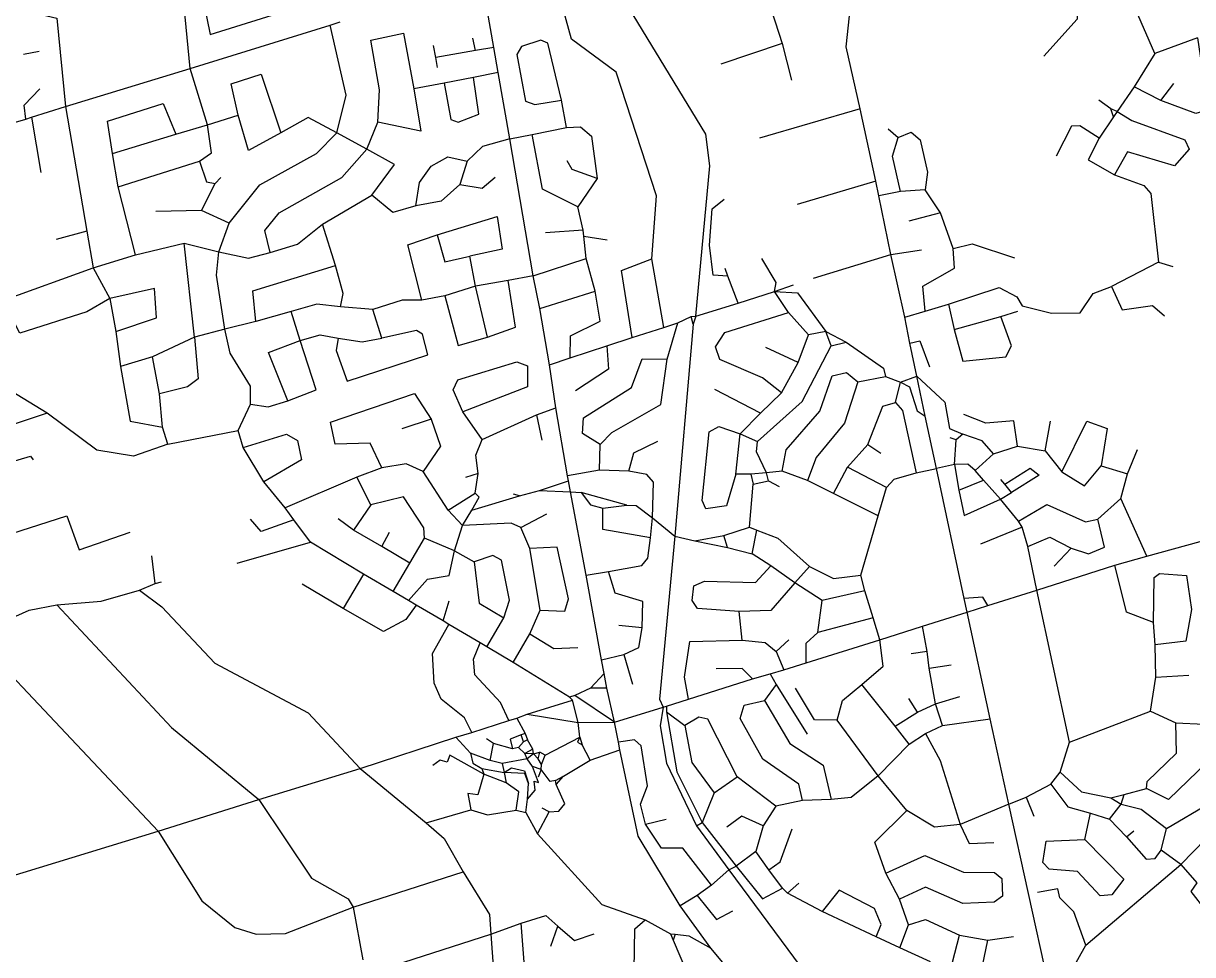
# Model space of a CAD drawing. Header units: metres. Extents: x 609554 to 651406, y 4826501 to 4857446.
# Drawn here: x 630719 to 634038, y 4843043 to 4845687 of the extents above; entities that cross this region are included whole.
import ezdxf

# ---------------------------------------------------------------- set-up
doc = ezdxf.new("R2010")
doc.units = ezdxf.units.M

msp = doc.modelspace()

# ---------------------------------------------------------------- linework, layer by layer
at = {"layer": 'ROADS'}
for points in [[(633093.9, 4845444), (633055, 4845619.6), (633076.1, 4845823.4), (633067.3, 4846079.6)], [(632760.2, 4845978.9), (632873.2, 4845629.7)], [(632627.4, 4844855.1), (632667.7, 4845282.2), (632656.1, 4845372.1), (632372.9, 4845837.6), (632236.9, 4845780)], [(632503, 4845018.1), (632515.8, 4845197.2), (632401.9, 4845547.7), (632274.5, 4845642), (632236.9, 4845780)], [(633713.7, 4845797.3), (633710.4, 4845698.3), (633615.5, 4845593.6)], [(631230.5, 4845747.4), (631249.6, 4845654.9), (631571.1, 4845755.8)], [(632054, 4845618.5), (632033.1, 4845741.6)], [(630712.4, 4845725.5), (630814, 4845701.2), (630838.4, 4845450.9)], [(631192.3, 4845558.6), (631175, 4845734.4)], [(633930.8, 4845601.4), (633875.5, 4845726.7)], [(631192.3, 4845558.6), (631589.4, 4845681.9)], [(631589.4, 4845681.9), (631618.4, 4845691.3)], [(631608.5, 4845375.6), (631635.6, 4845483.1), (631589.4, 4845681.9)], [(631724.9, 4845406.1), (631730.2, 4845497.8), (631705.2, 4845639), (631797.6, 4845658.5), (631827.6, 4845500.6)], [(632002.2, 4845609.6), (631995.3, 4845644.5)], [(634051.6, 4845645.5), (633930.8, 4845601.4)], [(634051.6, 4845645.5), (634081.9, 4845440.7), (634047.2, 4845430.4), (633948.2, 4845467.6)], [(630719, 4845598.7), (630763.9, 4845607.5)], [(631889.5, 4845589.5), (631883.5, 4845623.8)], [(632002.2, 4845609.6), (631889.5, 4845589.5)], [(632054, 4845618.5), (632002.2, 4845609.6)], [(632066.9, 4845547.2), (632054, 4845618.5)], [(632247, 4845468.9), (632208.1, 4845630.2), (632187.5, 4845639), (632132.6, 4845620.5), (632119.4, 4845597.8), (632144.5, 4845465.7), (632171.1, 4845456.5), (632247, 4845468.9)], [(632873.2, 4845629.7), (632698.8, 4845571.1)], [(632873.2, 4845629.7), (632899.2, 4845524.9)], [(631894.4, 4845561.3), (631889.5, 4845589.5)], [(633930.8, 4845601.4), (633872.5, 4845506.6)], [(630838.4, 4845450.9), (631192.3, 4845558.6)], [(631241.2, 4845398.6), (631192.3, 4845558.6)], [(631328.8, 4845425.6), (631308.6, 4845514.8), (631394.3, 4845542.1), (631450.1, 4845375.5)], [(632066.9, 4845547.2), (631996.6, 4845532.7)], [(632100, 4845359.1), (632066.9, 4845547.2)], [(631913.9, 4845517.1), (631827.6, 4845500.6)], [(631996.6, 4845532.7), (631913.9, 4845517.1)], [(631913.9, 4845517.1), (631932.6, 4845413.5), (631952.9, 4845405.8), (632012.2, 4845428.4), (631996.6, 4845532.7)], [(633948.2, 4845467.6), (633984.7, 4845515.9)], [(630726.3, 4845414.9), (630721, 4845454.6), (630766, 4845500.9)], [(631827.6, 4845500.6), (631847.5, 4845380.8), (631724.9, 4845406.1)], [(633872.5, 4845506.6), (633824.1, 4845436.6)], [(633948.2, 4845467.6), (633872.5, 4845506.6)], [(630742, 4845420.1), (630838.4, 4845450.9)], [(630838.4, 4845450.9), (630898.8, 4845096.7)], [(630972.3, 4845316.7), (630957.7, 4845409), (631116.1, 4845459.1), (631152.1, 4845371.9)], [(632260.6, 4845390.5), (632247, 4845468.9)], [(633093.9, 4845444), (632808.2, 4845360.5)], [(633138.5, 4845238.9), (633093.9, 4845444)], [(633805.8, 4845444.4), (633771.9, 4845468.3)], [(633813.6, 4845421.1), (633805.8, 4845444.4)], [(633824.1, 4845436.6), (633805.8, 4845444.4)], [(630639.5, 4845389.7), (630726.3, 4845414.9)], [(630726.3, 4845414.9), (630742, 4845420.1)], [(630742, 4845420.1), (630768.7, 4845263.5)], [(631241.2, 4845398.6), (631328.8, 4845425.6)], [(631450.1, 4845375.5), (631357.7, 4845325.7), (631328.8, 4845425.6)], [(631608.5, 4845375.6), (631527.5, 4845419.7), (631450.1, 4845375.5)], [(633813.6, 4845421.1), (633772.5, 4845360.6)], [(633824.1, 4845436.6), (633813.6, 4845421.1)], [(633824.1, 4845436.6), (633865.3, 4845411.1), (634016.1, 4845356.3), (634028.5, 4845329.9), (633986.7, 4845282.2), (633853.5, 4845321.4), (633816.5, 4845257)], [(631152.1, 4845371.9), (631241.2, 4845398.6)], [(631219.3, 4845295.4), (631252.6, 4845319.3), (631241.2, 4845398.6)], [(631302.9, 4845119.6), (631389.9, 4845228), (631551, 4845317.3), (631608.5, 4845375.6)], [(631694.4, 4845329.9), (631608.5, 4845375.6)], [(631694.4, 4845329.9), (631724.9, 4845406.1)], [(632163.2, 4845371), (632260.6, 4845390.5)], [(632260.6, 4845390.5), (632300, 4845392.5), (632331.5, 4845366.3), (632347.9, 4845246.2)], [(633173.8, 4845386.9), (633202, 4845362.3)], [(633202, 4845362.3), (633239, 4845377.7), (633264.4, 4845356.4), (633285.1, 4845264.5), (633278.7, 4845214.2)], [(633772.5, 4845360.6), (633718.2, 4845396), (633694.3, 4845394.7), (633650.4, 4845309.5)], [(630972.3, 4845316.7), (631152.1, 4845371.9)], [(632100, 4845359.1), (632022.5, 4845336.7), (631978.4, 4845295.4)], [(632100, 4845359.1), (632163.2, 4845371)], [(632166.5, 4844969.9), (632100, 4845359.1)], [(632292.5, 4845165.9), (632192.6, 4845215.6), (632163.2, 4845371)], [(633208.7, 4845209.5), (633186.2, 4845309.1), (633202, 4845362.3)], [(633772.5, 4845360.6), (633741.1, 4845298.7), (633816.5, 4845257)], [(630988.5, 4845222.7), (630972.3, 4845316.7)], [(631420, 4845036.4), (631404.2, 4845098.7), (631445.1, 4845149), (631622.6, 4845249.1), (631694.4, 4845329.9)], [(631708.6, 4845198.9), (631772.4, 4845285.8), (631694.4, 4845329.9)], [(630988.5, 4845222.7), (631219.3, 4845295.4)], [(631219.3, 4845295.4), (631239, 4845237), (631263.8, 4845232.2)], [(631833.2, 4845168.6), (631843.9, 4845234.8), (631876.8, 4845281.5), (631924.1, 4845307.5), (631978.4, 4845295.4)], [(631978.4, 4845295.4), (631957.7, 4845229)], [(632347.9, 4845246.2), (632276.4, 4845272.1), (632262.2, 4845296.6)], [(631263.8, 4845232.2), (631279.5, 4845249.1)], [(631957.7, 4845229), (632021, 4845218.6), (632058.1, 4845249.5)], [(632347.9, 4845246.2), (632292.5, 4845165.9)], [(633816.5, 4845257), (633899.3, 4845225.9), (633919.7, 4845203.4), (633940.8, 4845008.5)], [(631037.3, 4845029.8), (630988.5, 4845222.7)], [(631224.9, 4845155.5), (631263.8, 4845232.2)], [(631957.7, 4845229), (631904.6, 4845181.9), (631833.2, 4845168.6)], [(633138.5, 4845238.9), (632915.4, 4845171.9)], [(633147.2, 4845197.2), (633138.5, 4845238.9)], [(633208.7, 4845209.5), (633147.2, 4845197.2)], [(633278.7, 4845214.2), (633208.7, 4845209.5)], [(633322, 4845149.1), (633278.7, 4845214.2)], [(631568.1, 4845116.2), (631708.6, 4845198.9)], [(631833.2, 4845168.6), (631767.3, 4845149.5), (631708.6, 4845198.9)], [(632718.9, 4844969), (632676.6, 4844972.1), (632666.6, 4845056.4), (632674.1, 4845159.8), (632708.5, 4845187.2)], [(633181.4, 4845030.5), (633147.2, 4845197.2)], [(631224.9, 4845155.5), (631095.1, 4845152.4)], [(631302.9, 4845119.6), (631224.9, 4845155.5)], [(632308.3, 4845099), (632292.5, 4845165.9)], [(633322, 4845149.1), (633232.3, 4845124.6)], [(633358.2, 4845047), (633322, 4845149.1)], [(631273.9, 4845037.7), (631302.9, 4845119.6)], [(631420, 4845036.4), (631497, 4845059.8), (631568.1, 4845116.2)], [(631604.8, 4844998.8), (631568.1, 4845116.2)], [(631893.9, 4845086.5), (632064.1, 4845138.3), (632078.3, 4845045.7), (631986.7, 4845025.8)], [(630898.8, 4845096.7), (630811.7, 4845072.5)], [(630898.8, 4845096.7), (630917.4, 4844992.6)], [(631850.4, 4844900.8), (631810.5, 4845057.8), (631893.9, 4845086.5)], [(631893.9, 4845086.5), (631915.2, 4845009.8), (631986.7, 4845025.8)], [(632308.3, 4845099), (632200.7, 4845092)], [(632309.6, 4845082.5), (632308.3, 4845099)], [(632316.7, 4845018.9), (632309.6, 4845082.5)], [(632309.6, 4845082.5), (632376.6, 4845072.2)], [(631037.3, 4845029.8), (631175.4, 4845063)], [(631175.4, 4845063), (631273.9, 4845037.7)], [(631204.3, 4844795.2), (631175.4, 4845063)], [(633181.4, 4845030.5), (633268.4, 4845043.2)], [(633279.2, 4844869.5), (633272.5, 4844940), (633362, 4844991.3), (633358.2, 4845047)], [(633358.2, 4845047), (633412.7, 4845060.8), (633532.4, 4845021.3)], [(630917.4, 4844992.6), (631037.3, 4845029.8)], [(631291.2, 4844818.2), (631267, 4844971.6), (631273.9, 4845037.7)], [(631273.9, 4845037.7), (631358.1, 4845020.3), (631420, 4845036.4)], [(632002, 4844940), (631986.7, 4845025.8)], [(632166.5, 4844969.9), (632316.7, 4845018.9)], [(632341.9, 4844926.5), (632316.7, 4845018.9)], [(632446.9, 4844794.3), (632416.4, 4844985.1), (632503, 4845018.1)], [(632537.3, 4844823.4), (632503, 4845018.1)], [(632851.3, 4844925.5), (632855.9, 4844950.8), (632815.2, 4845019.1)], [(632961.7, 4844962.7), (633181.4, 4845030.5)], [(633220.7, 4844852), (633181.4, 4845030.5)], [(630660.7, 4844899.5), (630917.4, 4844992.6)], [(630917.4, 4844992.6), (630964.3, 4844905.1)], [(631378.5, 4844840.6), (631370.7, 4844927.6), (631604.8, 4844998.8)], [(631619.5, 4844882), (631626.5, 4844919.2), (631604.8, 4844998.8)], [(632718.9, 4844969), (632710.7, 4844990.2)], [(633940.8, 4845008.5), (633807.7, 4844939.5)], [(633940.8, 4845008.5), (633981.6, 4844996.4)], [(632095.2, 4844956.1), (632002, 4844940)], [(632036.7, 4844796.1), (632116, 4844823.9), (632095.2, 4844956.1)], [(632166.5, 4844969.9), (632095.2, 4844956.1)], [(632184.8, 4844876.8), (632166.5, 4844969.9)], [(632748.4, 4844892.1), (632718.9, 4844969)], [(632851.3, 4844925.5), (632905.5, 4844943.8)], [(630981.6, 4844812.1), (631096.7, 4844850.3), (631090.9, 4844934), (630964.3, 4844905.1)], [(631915.3, 4844912.8), (631850.4, 4844900.8)], [(632002, 4844940), (631915.3, 4844912.8)], [(631915.3, 4844912.8), (631953.1, 4844771.6), (632036.7, 4844796.1)], [(632036.7, 4844796.1), (632002, 4844940)], [(632184.8, 4844876.8), (632341.9, 4844926.5)], [(632271, 4844736.8), (632271.8, 4844799.3), (632356.2, 4844841.4), (632341.9, 4844926.5)], [(632748.4, 4844892.1), (632851.3, 4844925.5)], [(632851.3, 4844925.5), (632916.4, 4844921.6), (632996.6, 4844811.6)], [(632890.8, 4844865.8), (632851.3, 4844925.5)], [(633344.9, 4844889.8), (633489.1, 4844936.4), (633538.9, 4844910.3), (633554.3, 4844884.5), (633637.6, 4844864.1), (633718.4, 4844864.5), (633755.3, 4844919.2), (633807.7, 4844939.5)], [(633807.7, 4844939.5), (633838, 4844873.7), (633923.8, 4844885.6), (633958.1, 4844855.9)], [(630964.3, 4844905.1), (630898.8, 4844867.3), (630708.6, 4844807.2), (630660.7, 4844899.5)], [(630964.3, 4844905.1), (630981.6, 4844812.1)], [(631619.5, 4844882), (631551.6, 4844889), (631479, 4844868.1)], [(631710.6, 4844874.2), (631619.5, 4844882)], [(631850.4, 4844900.8), (631794.6, 4844900.5), (631710.6, 4844874.2)], [(632212.4, 4844717.4), (632184.8, 4844876.8)], [(632627.4, 4844855.1), (632748.4, 4844892.1)], [(633279.2, 4844869.5), (633344.9, 4844889.8)], [(633344.9, 4844889.8), (633361.6, 4844817.1)], [(631479, 4844868.1), (631378.5, 4844840.6)], [(631505.1, 4844786.6), (631479, 4844868.1)], [(631736.7, 4844792.8), (631710.6, 4844874.2)], [(632576.7, 4844836), (632614.7, 4844854.1)], [(632614.7, 4844854.1), (632627.4, 4844855.1)], [(632620.5, 4844832.7), (632614.7, 4844854.1)], [(632627.4, 4844855.1), (632620.5, 4844832.7)], [(632871.4, 4844637.7), (632817.5, 4844679.8), (632695.9, 4844732.4), (632683.9, 4844768.3), (632710.2, 4844808.5), (632890.8, 4844865.8)], [(632947.2, 4844801.9), (632890.8, 4844865.8)], [(633220.7, 4844852), (633279.2, 4844869.5)], [(633235.6, 4844778.7), (633220.7, 4844852)], [(633361.6, 4844817.1), (633385.4, 4844727.2), (633508, 4844739.6), (633523.5, 4844771.1), (633493.6, 4844854.7)], [(633361.6, 4844817.1), (633493.6, 4844854.7)], [(633493.6, 4844854.7), (633542.2, 4844869.6)], [(630786.6, 4844580.2), (630649.3, 4844663.5), (630569.1, 4844840.7)], [(630981.6, 4844812.1), (630994.3, 4844712.5)], [(631291.2, 4844818.2), (631204.3, 4844795.2)], [(631378.5, 4844840.6), (631291.2, 4844818.2)], [(631364.2, 4844605.5), (631363.7, 4844656.3), (631306.4, 4844750), (631291.2, 4844818.2)], [(631613, 4844792.9), (631607.3, 4844758.1), (631637.7, 4844670.9), (631866.7, 4844745.6), (631852, 4844803.7), (631834.9, 4844814.7), (631736.7, 4844792.8)], [(632446.9, 4844794.3), (632537.3, 4844823.4)], [(632537.3, 4844823.4), (632576.7, 4844836)], [(632546.4, 4844732.9), (632576.7, 4844836)], [(632620.5, 4844832.7), (632568.5, 4844230.4)], [(632996.6, 4844811.6), (632947.2, 4844801.9)], [(633011.8, 4844771.5), (632996.6, 4844811.6)], [(632996.6, 4844811.6), (633054.5, 4844781.3)], [(631204.3, 4844795.2), (631085.1, 4844739.8)], [(631204.3, 4844795.2), (631215.5, 4844677.2), (631184.5, 4844654.5), (631105.6, 4844634.9)], [(631469.4, 4844615.3), (631415.1, 4844751.9), (631505.1, 4844786.6)], [(631469.4, 4844615.3), (631549.8, 4844645.7), (631505.1, 4844786.6)], [(631505.1, 4844786.6), (631561.7, 4844802.6), (631613, 4844792.9)], [(631613, 4844792.9), (631680.4, 4844782.3), (631736.7, 4844792.8)], [(632375.1, 4844770.9), (632446.9, 4844794.3)], [(632918.4, 4844723.9), (632947.2, 4844801.9)], [(633011.8, 4844771.5), (633054.5, 4844781.3)], [(633054.5, 4844781.3), (633160.3, 4844707.3), (633166.7, 4844683.5)], [(633235.6, 4844778.7), (633264, 4844784.8), (633290.7, 4844711.7)], [(633254.8, 4844684.8), (633235.6, 4844778.7)], [(632271, 4844736.8), (632375.1, 4844770.9)], [(632375.1, 4844770.9), (632380.2, 4844705.1), (632286.4, 4844643.7)], [(632802.7, 4844499.4), (632929.5, 4844613.3), (633011.8, 4844771.5)], [(632918.4, 4844723.9), (632826.2, 4844766)], [(631085.1, 4844739.8), (630994.3, 4844712.5)], [(630994.3, 4844712.5), (631022.1, 4844557.3), (631114.2, 4844540.3)], [(631105.6, 4844634.9), (631085.1, 4844739.8)], [(631966.3, 4844583.3), (631938.7, 4844646.5), (631952.7, 4844674.4), (632119.8, 4844725.4), (632149.9, 4844713.9), (632150, 4844655), (631966.3, 4844583.3)], [(632212.4, 4844717.4), (632271, 4844736.8)], [(632230.8, 4844595.3), (632212.4, 4844717.4)], [(632356.2, 4844490.6), (632306.5, 4844522), (632308.9, 4844566.6), (632445.6, 4844653), (632475.8, 4844734.5), (632546.4, 4844732.9)], [(632356.2, 4844490.6), (632389.2, 4844525.1), (632528.2, 4844604.4), (632546.4, 4844732.9)], [(632871.4, 4844637.7), (632918.4, 4844723.9)], [(632873.2, 4844414.8), (632884.5, 4844475.8), (632979.4, 4844585.7), (633015.3, 4844685.5), (633055.9, 4844695.1), (633087.6, 4844668.6)], [(633087.6, 4844668.6), (633166.7, 4844683.5)], [(633166.7, 4844683.5), (633208.8, 4844667.9)], [(633208.8, 4844667.9), (633254.8, 4844684.8)], [(633278.5, 4844571.1), (633254.8, 4844684.8)], [(633254.8, 4844684.8), (633334.4, 4844610.7), (633348.2, 4844536.5), (633385.8, 4844520)], [(632811.2, 4844580), (632682.2, 4844646.8)], [(633087.6, 4844668.6), (633049.9, 4844551), (632969.7, 4844453.9), (632944.6, 4844388.7)], [(633194.5, 4844610.3), (633208.8, 4844667.9)], [(633208.8, 4844667.9), (633234.2, 4844654.7), (633256.3, 4844586.6), (633278.5, 4844571.1)], [(631114.2, 4844540.3), (631105.6, 4844634.9)], [(631364.2, 4844605.5), (631413.7, 4844597.9), (631469.4, 4844615.3)], [(631737, 4844424.5), (631703.2, 4844494.8), (631604.2, 4844492.1), (631590.5, 4844554.1), (631829.3, 4844635.9), (631876.7, 4844563.1)], [(632811.2, 4844580), (632871.4, 4844637.7)], [(630786.6, 4844580.2), (630414.9, 4844457), (630399.4, 4844425.2), (630225.3, 4844359.7)], [(631129.1, 4844491.8), (631031.8, 4844457.9), (630927.7, 4844475.2), (630786.6, 4844580.2)], [(631328.6, 4844530.9), (631364.2, 4844605.5)], [(632021, 4844505.2), (631966.3, 4844583.3)], [(632175.7, 4844575.1), (632230.8, 4844595.3)], [(632264, 4844402.4), (632230.8, 4844595.3)], [(632753.7, 4844520.9), (632811.2, 4844580)], [(633116.5, 4844490.9), (633158.8, 4844599.7), (633194.5, 4844610.3)], [(633194.5, 4844610.3), (633214.7, 4844587.7), (633253, 4844410.1)], [(631876.7, 4844563.1), (631792.9, 4844535.7)], [(631876.7, 4844563.1), (631903.2, 4844486.2), (631853.6, 4844414.2)], [(632021, 4844505.2), (632175.7, 4844575.1)], [(632175.7, 4844575.1), (632190.3, 4844503)], [(633311.2, 4844422.5), (633278.5, 4844571.1)], [(633541.1, 4844485.7), (633530.3, 4844558.3), (633450.6, 4844551.9), (633389, 4844576.2)], [(633619.9, 4844472.5), (633634.5, 4844556.9)], [(633667.2, 4844413), (633737.3, 4844556.9), (633795.6, 4844536), (633778.2, 4844430.3)], [(631129.1, 4844491.8), (631114.2, 4844540.3)], [(631129.1, 4844491.8), (631328.6, 4844530.9)], [(631342.6, 4844482.1), (631328.6, 4844530.9)], [(631342.6, 4844482.1), (631465.7, 4844519.8), (631497.1, 4844502), (631508.1, 4844447.7), (631401.2, 4844384.9)], [(632741.5, 4844406.8), (632715.3, 4844317.1), (632656.5, 4844308.5), (632645.9, 4844332.1), (632665.5, 4844527.2), (632693.6, 4844542), (632753.7, 4844520.9)], [(632741.5, 4844406.8), (632753.7, 4844520.9)], [(632753.7, 4844520.9), (632802.7, 4844499.4)], [(633385.8, 4844520), (633366.5, 4844504.4)], [(633472.8, 4844464.4), (633440.5, 4844501.4), (633385.8, 4844520)], [(631401.2, 4844384.9), (631342.6, 4844482.1)], [(632010.4, 4844408.9), (632003.5, 4844460.9), (632021, 4844505.2)], [(632354.5, 4844417.7), (632356.2, 4844490.6)], [(632437.6, 4844414.8), (632452, 4844467.1), (632519.8, 4844499.9)], [(632828.4, 4844410.5), (632799.8, 4844470.4), (632802.7, 4844499.4)], [(633058.8, 4844426.8), (633116.5, 4844490.9)], [(633116.5, 4844490.9), (633153.3, 4844466.6)], [(633366.5, 4844504.4), (633350.1, 4844509.7)], [(633362.3, 4844433.9), (633366.5, 4844504.4)], [(633472.8, 4844464.4), (633541.1, 4844485.7)], [(633541.1, 4844485.7), (633619.9, 4844472.5)], [(630233.4, 4844307.6), (630739.6, 4844457.4), (630747.2, 4844447.2)], [(633420.5, 4844417), (633472.8, 4844464.4)], [(633619.9, 4844472.5), (633667.2, 4844413)], [(633852.9, 4844407.7), (633881.6, 4844476.3)], [(631737, 4844424.5), (631665.5, 4844398.2)], [(631853.6, 4844414.2), (631805.2, 4844435.8), (631737, 4844424.5)], [(631924.5, 4844304.5), (631853.6, 4844414.2)], [(632354.5, 4844417.7), (632264, 4844402.4)], [(632437.6, 4844414.8), (632354.5, 4844417.7)], [(632504.6, 4844282.3), (632507.7, 4844384.3), (632488.3, 4844405.8), (632437.6, 4844414.8)], [(632873.2, 4844414.8), (632828.4, 4844410.5)], [(632944.6, 4844388.7), (632873.2, 4844414.8)], [(633018.6, 4844351.4), (633058.8, 4844426.8)], [(633169.4, 4844368.5), (633058.8, 4844426.8)], [(633253, 4844410.1), (633311.2, 4844422.5)], [(633362.3, 4844433.9), (633311.2, 4844422.5)], [(633389.7, 4844054), (633311.2, 4844422.5)], [(633420.5, 4844417), (633399.6, 4844435), (633362.3, 4844433.9)], [(633362.3, 4844433.9), (633374.6, 4844361.5)], [(633444.1, 4844389.9), (633420.5, 4844417)], [(633504.9, 4844378.1), (633577, 4844424), (633602.8, 4844403.9), (633523.7, 4844354.4)], [(633667.2, 4844413), (633731.1, 4844373.5), (633778.2, 4844430.3)], [(633778.2, 4844430.3), (633852.9, 4844407.7)], [(631462, 4844311), (631401.2, 4844384.9)], [(631665.5, 4844398.2), (631462, 4844311)], [(631705.5, 4844320), (631665.5, 4844398.2)], [(632010.4, 4844408.9), (631973.8, 4844397.3)], [(632001.1, 4844353.1), (632010.4, 4844408.9)], [(632184.3, 4844360.5), (632266.5, 4844387.6)], [(632266.5, 4844387.6), (632264, 4844402.4)], [(632271.7, 4844356.8), (632266.5, 4844387.6)], [(632784, 4844407), (632741.5, 4844406.8)], [(632828.4, 4844410.5), (632784, 4844407)], [(632784, 4844407), (632790.9, 4844378.4)], [(632790.9, 4844378.4), (632833.9, 4844388.2)], [(632833.9, 4844388.2), (632828.4, 4844410.5)], [(632833.9, 4844388.2), (632864.4, 4844371.6)], [(633018.6, 4844351.4), (632944.6, 4844388.7)], [(633169.4, 4844368.5), (633191.3, 4844392.4), (633253, 4844410.1)], [(633374.6, 4844361.5), (633444.1, 4844389.9)], [(633492.4, 4844335.9), (633444.1, 4844389.9)], [(633504.9, 4844378.1), (633493.2, 4844391.7)], [(633833.8, 4844337.3), (633852.9, 4844407.7)], [(631924.5, 4844304.5), (632001.1, 4844353.1)], [(631991.6, 4844304.3), (632013.1, 4844341.8), (632001.1, 4844353.1)], [(631991.6, 4844304.3), (632127.4, 4844345.5)], [(632127.4, 4844345.5), (632109.9, 4844349.6)], [(632127.4, 4844345.5), (632184.3, 4844360.5)], [(632184.3, 4844360.5), (632271.7, 4844356.8)], [(632271.7, 4844356.8), (632302.6, 4844354.4)], [(632316.4, 4844119.6), (632271.7, 4844356.8)], [(632432.4, 4844318.5), (632302.6, 4844354.4)], [(632302.6, 4844354.4), (632328.7, 4844319.8), (632364.1, 4844310.4)], [(632780.2, 4844255.9), (632790.9, 4844378.4)], [(633145, 4844288.1), (633018.6, 4844351.4)], [(633145, 4844288.1), (633169.4, 4844368.5)], [(633374.6, 4844361.5), (633389.7, 4844289.7), (633492.4, 4844335.9)], [(633492.4, 4844335.9), (633523.7, 4844354.4)], [(633523.7, 4844354.4), (633504.9, 4844378.1)], [(631705.5, 4844320), (631655.7, 4844247.5)], [(631857.2, 4844224.7), (631855.4, 4844253.9), (631798.2, 4844342.7), (631705.5, 4844320)], [(632364.1, 4844310.4), (632432.4, 4844318.5)], [(632432.4, 4844318.5), (632458.1, 4844317.9), (632504.6, 4844282.3)], [(633543.5, 4844272.8), (633492.4, 4844335.9)], [(633543.5, 4844272.8), (633624.4, 4844320.3), (633733.8, 4844271.5), (633769.4, 4844278.8)], [(633769.4, 4844278.8), (633833.8, 4844337.3)], [(633907.9, 4844173.9), (633833.8, 4844337.3)], [(630266.9, 4844103.7), (630842, 4844288.4), (630877.1, 4844192.3), (631021.7, 4844242.1)], [(631486.6, 4844277.3), (631393.9, 4844244.3), (631363.7, 4844279)], [(631486.6, 4844277.3), (631462, 4844311)], [(631655.7, 4844247.5), (631612.6, 4844279.5)], [(631965.2, 4844261.2), (631924.5, 4844304.5)], [(631965.2, 4844261.2), (631991.6, 4844304.3)], [(632131.4, 4844254.8), (632204.9, 4844294.4)], [(632498.9, 4844226.1), (632363.4, 4844249.4), (632364.1, 4844310.4)], [(632498.9, 4844226.1), (632504.6, 4844282.3)], [(632504.6, 4844282.3), (632568.5, 4844230.4)], [(633096.6, 4844119.8), (633145, 4844288.1)], [(631533.9, 4844213.3), (631486.6, 4844277.3)], [(631736.6, 4844201.3), (631655.7, 4844247.5)], [(631943.2, 4844189.3), (631965.2, 4844261.2)], [(632131.4, 4844254.8), (632103.5, 4844267.1), (631965.2, 4844261.2)], [(632156.8, 4844195.6), (632131.4, 4844254.8)], [(632707.6, 4844232.1), (632780.2, 4844255.9)], [(632780.2, 4844255.9), (632801, 4844247.3)], [(632787.6, 4844180.3), (632801, 4844247.3)], [(632801, 4844247.3), (632860.3, 4844225.3), (632950.7, 4844144.8)], [(633554.1, 4844255.8), (633435.7, 4844208.3)], [(633554.1, 4844255.8), (633543.5, 4844272.8)], [(633569.8, 4844201.3), (633554.1, 4844255.8)], [(633693.1, 4844196.7), (633742.6, 4844180.8), (633787.7, 4844199.5), (633769.4, 4844278.8)], [(631325.8, 4844154.2), (631533.9, 4844213.3)], [(631684.6, 4844123.1), (631533.9, 4844213.3)], [(631736.6, 4844201.3), (631758.5, 4844241.8)], [(631816.3, 4844154.1), (631857.2, 4844224.7)], [(631943.2, 4844189.3), (631857.2, 4844224.7)], [(632379.8, 4844130), (632474.5, 4844147.7), (632491.8, 4844168), (632498.9, 4844226.1)], [(632568.5, 4844230.4), (632525.1, 4843768.3), (632535, 4843745.2)], [(632568.5, 4844230.4), (632624.9, 4844217.6)], [(632624.9, 4844217.6), (632707.6, 4844232.1)], [(632624.9, 4844217.6), (632717.7, 4844198.3)], [(632717.7, 4844198.3), (632707.6, 4844232.1)], [(633569.8, 4844201.3), (633632.7, 4844227.4), (633693.1, 4844196.7)], [(633907.9, 4844173.9), (634097.4, 4844226)], [(631816.3, 4844154.1), (631736.6, 4844201.3)], [(631812.6, 4844047.8), (631866, 4844108.5), (631928.1, 4844118.5), (631943.2, 4844189.3)], [(631943.2, 4844189.3), (631998.9, 4844158.1)], [(632185.9, 4844020.9), (632256.4, 4844018), (632266, 4844053.1), (632234.4, 4844199.7), (632156.8, 4844195.6)], [(632185.9, 4844020.9), (632156.8, 4844195.6)], [(632717.7, 4844198.3), (632787.6, 4844180.3)], [(632840.7, 4844146.3), (632787.6, 4844180.3)], [(633596.1, 4844077.4), (633569.8, 4844201.3)], [(633693.1, 4844196.7), (633644.6, 4844145)], [(631093, 4844096.5), (631083.9, 4844174.9)], [(631768.8, 4844073.8), (631816.3, 4844154.1)], [(632082.6, 4843998.5), (632098.6, 4844048.7), (632076.5, 4844162.8), (632051.3, 4844175.4), (631998.9, 4844158.1)], [(631998.9, 4844158.1), (632012.6, 4844040.8), (632082.6, 4843998.5)], [(632751.2, 4844016.5), (632632.7, 4844024.8), (632617, 4844047.6), (632621.8, 4844089.4), (632652.3, 4844102.4), (632797.3, 4844099.4), (632840.7, 4844146.3)], [(632908.4, 4844098.4), (632840.7, 4844146.3)], [(633596.1, 4844077.4), (633817, 4844147.9)], [(633817, 4844147.9), (633907.9, 4844173.9)], [(633927.2, 4843985.4), (633850.1, 4844015), (633817, 4844147.9)], [(631684.6, 4844123.1), (631627.2, 4844025)], [(631768.8, 4844073.8), (631684.6, 4844123.1)], [(632316.4, 4844119.6), (632379.8, 4844130)], [(632360.3, 4843879.3), (632316.4, 4844119.6)], [(632475.2, 4843970.2), (632477.2, 4844045.3), (632398.8, 4844068.6), (632379.8, 4844130)], [(632908.4, 4844098.4), (632950.7, 4844144.8)], [(632950.7, 4844144.8), (633018.2, 4844110.8), (633096.6, 4844119.8)], [(633107.6, 4844075.5), (633096.6, 4844119.8)], [(633927.2, 4843985.4), (633928.6, 4844113.3), (633943.7, 4844124.6), (634021.1, 4844119.4), (634034.5, 4844022.8), (634018.7, 4843932.9), (633931.8, 4843921.7)], [(631048.2, 4844077.1), (631093, 4844096.5)], [(631093, 4844096.5), (631111, 4844101.1)], [(631627.2, 4844025), (631510.5, 4844094.3)], [(632908.4, 4844098.4), (632840.6, 4844019.9), (632751.2, 4844016.5)], [(632986.7, 4844047.6), (632908.4, 4844098.4)], [(630814.1, 4844035.7), (630940, 4844045.8), (631048.2, 4844077.1)], [(631048.2, 4844077.1), (631112.3, 4844030), (631262.7, 4843870.3), (631527.2, 4843729.4), (631674.9, 4843571.4)], [(631812.6, 4844047.8), (631768.8, 4844073.8)], [(631833.8, 4844034.6), (631812.6, 4844047.8)], [(631910.5, 4843990.3), (631927.3, 4844047.5)], [(632973.9, 4843957.3), (632986.7, 4844047.6)], [(633107.6, 4844075.5), (632986.7, 4844047.6)], [(633131.3, 4843998.5), (633107.6, 4844075.5)], [(633456.5, 4844033.6), (633442.1, 4844057.7), (633389.7, 4844054)], [(633398.3, 4844015.3), (633389.7, 4844054)], [(633456.5, 4844033.6), (633596.1, 4844077.4)], [(633688.8, 4843646), (633596.1, 4844077.4)], [(630576.6, 4843949.6), (630735, 4844020.7), (630814.1, 4844035.7)], [(630814.1, 4844035.7), (631139.6, 4843687.1), (631387.5, 4843483.1)], [(631833.8, 4844034.6), (631804.4, 4843993.8), (631740.8, 4843960.2), (631627.2, 4844025)], [(631910.5, 4843990.3), (631833.8, 4844034.6)], [(632156.8, 4843953.2), (632185.9, 4844020.9)], [(632759.4, 4843935.8), (632751.2, 4844016.5)], [(633270.8, 4843975), (633398.3, 4844015.3)], [(633398.3, 4844015.3), (633456.5, 4844033.6)], [(633463.6, 4843712.3), (633398.3, 4844015.3)], [(631991.7, 4843673.3), (631970.9, 4843714.5), (631905.1, 4843767.6), (631885.2, 4843813.1), (631880.4, 4843897.5), (631926.9, 4843980.2)], [(631926.9, 4843980.2), (631910.5, 4843990.3)], [(632015.9, 4843927.7), (631926.9, 4843980.2)], [(632034.6, 4843916.7), (632082.6, 4843998.5)], [(633131.3, 4843998.5), (632973.9, 4843957.3)], [(633150.3, 4843936.4), (633131.3, 4843998.5)], [(633931.8, 4843921.7), (633927.2, 4843985.4)], [(630576.6, 4843949.6), (631101.5, 4843393.4)], [(632109.7, 4843872.4), (632156.8, 4843953.2)], [(632156.8, 4843953.2), (632224.8, 4843911.9), (632292.8, 4843914.5)], [(632475.2, 4843970.2), (632409.1, 4843976.8)], [(632423.1, 4843894.2), (632466.1, 4843914.1), (632475.2, 4843970.2)], [(632941.4, 4843871.1), (632941.5, 4843926.8), (632973.9, 4843957.3)], [(633150.3, 4843936.4), (633270.8, 4843975)], [(633284.1, 4843903.4), (633270.8, 4843975)], [(632097.2, 4843707.4), (632073.4, 4843758.8), (632000.3, 4843837.1), (631996.4, 4843881.5), (632015.9, 4843927.7)], [(632034.6, 4843916.7), (632015.9, 4843927.7)], [(632109.7, 4843872.4), (632034.6, 4843916.7)], [(632607.5, 4843767.9), (632595.3, 4843830.6), (632610.5, 4843931.9), (632759.4, 4843935.8)], [(632759.4, 4843935.8), (632825.1, 4843928.5), (632855.5, 4843903.2)], [(632855.5, 4843903.2), (632891.4, 4843936.3)], [(632941.4, 4843871.1), (633150.3, 4843936.4)], [(633099.5, 4843809.9), (633159.3, 4843861.6), (633150.3, 4843936.4)], [(633933.8, 4843830.6), (633931.8, 4843921.7)], [(632360.3, 4843879.3), (632423.1, 4843894.2)], [(632423.1, 4843894.2), (632447.8, 4843810)], [(632855.5, 4843903.2), (632877.6, 4843851.5)], [(633284.1, 4843903.4), (633238.9, 4843896.9)], [(633289.9, 4843856.2), (633284.1, 4843903.4)], [(632269.5, 4843773.3), (632109.7, 4843872.4)], [(632367.4, 4843840.3), (632360.3, 4843879.3)], [(632788.4, 4843825.4), (632759.6, 4843854.5), (632685.7, 4843853.9)], [(632838.9, 4843840.2), (632877.6, 4843851.5)], [(632877.6, 4843851.5), (632941.4, 4843871.1)], [(633289.9, 4843856.2), (633352.3, 4843865.3)], [(633307.7, 4843755), (633289.9, 4843856.2)], [(632367.4, 4843840.3), (632329, 4843799.2)], [(632375.4, 4843798.7), (632367.4, 4843840.3)], [(632607.5, 4843767.9), (632788.4, 4843825.4)], [(632788.4, 4843825.4), (632838.9, 4843840.2)], [(632838.9, 4843840.2), (632855.5, 4843809.6)], [(633918.9, 4843733.7), (633933.8, 4843830.6)], [(633933.8, 4843830.6), (634027.1, 4843836.3)], [(632329, 4843799.2), (632284.7, 4843778.4)], [(632375.4, 4843798.7), (632329, 4843799.2)], [(632396.8, 4843703), (632375.4, 4843798.7)], [(632855.5, 4843809.6), (632822.9, 4843764.2)], [(632855.5, 4843809.6), (632943.8, 4843668.7)], [(633029.1, 4843708.4), (632964.8, 4843708.7), (632910.3, 4843798.7)], [(633029.1, 4843708.4), (633043.8, 4843763.6), (633099.5, 4843809.9)], [(633193.8, 4843691.3), (633099.5, 4843809.9)], [(632149, 4843725.1), (632277.5, 4843764.7)], [(632284.7, 4843778.4), (632269.5, 4843773.3)], [(632277.5, 4843764.7), (632269.5, 4843773.3)], [(632294.2, 4843701.7), (632277.5, 4843764.7)], [(632396.8, 4843703), (632284.7, 4843778.4)], [(632535, 4843745.2), (632544.9, 4843748.2)], [(632544.9, 4843748.2), (632607.5, 4843767.9)], [(632544.9, 4843748.2), (632544.9, 4843731.7)], [(632930.6, 4843480), (632920.2, 4843526.1), (632817.7, 4843597.2), (632753.9, 4843713.1), (632765, 4843750.7), (632822.9, 4843764.2)], [(632822.9, 4843764.2), (632895.1, 4843641.6), (632989.7, 4843580.8), (633011.8, 4843483.2)], [(633256.7, 4843731), (633232, 4843770.2)], [(633256.7, 4843731), (633307.7, 4843755)], [(633307.7, 4843755), (633377.4, 4843775.4)], [(633327.6, 4843693), (633307.7, 4843755)], [(632119.9, 4843713.8), (632149, 4843725.1)], [(632149, 4843725.1), (632294.2, 4843701.7)], [(632396.8, 4843703), (632535, 4843745.2)], [(632535, 4843745.2), (632526.8, 4843691.9), (632544.7, 4843586.5), (632630.1, 4843408.6)], [(632544.9, 4843731.7), (632596.7, 4843693.4)], [(632544.9, 4843731.7), (632573.6, 4843561.3), (632645.6, 4843417.5)], [(632745, 4843547.4), (632661.9, 4843711.3), (632636.1, 4843717.1), (632596.7, 4843693.4)], [(633193.8, 4843691.3), (633256.7, 4843731)], [(633688.8, 4843646), (633918.9, 4843733.7)], [(633918.9, 4843733.7), (633990.2, 4843700.3)], [(631991.7, 4843673.3), (632097.2, 4843707.4)], [(632097.2, 4843707.4), (632119.9, 4843713.8)], [(632119.9, 4843713.8), (632143.2, 4843670.6)], [(632294.2, 4843701.7), (632396.8, 4843703)], [(632298.4, 4843660.4), (632294.2, 4843701.7)], [(632408.4, 4843645.3), (632396.8, 4843703)], [(632596.7, 4843693.4), (632616.6, 4843588.2), (632679.6, 4843501.7)], [(633145.8, 4843550), (633029.1, 4843708.4)], [(633233.5, 4843640), (633193.8, 4843691.3)], [(633279.8, 4843670.2), (633327.6, 4843693)], [(633327.6, 4843693), (633463.6, 4843712.3)], [(633516.6, 4843470), (633463.6, 4843712.3)], [(633907.1, 4843513.9), (633909.2, 4843533.6), (633992.7, 4843614.3), (633990.2, 4843700.3)], [(633990.2, 4843700.3), (634070.5, 4843697.1), (634080.7, 4843589.5), (633969.5, 4843483.2), (633907.1, 4843513.9)], [(631674.9, 4843571.4), (631946.4, 4843659.8)], [(631946.4, 4843659.8), (631991.7, 4843673.3)], [(631988.2, 4843614.2), (631946.4, 4843659.8)], [(632053.7, 4843641.7), (632033.7, 4843655.4)], [(632131.9, 4843666.8), (632101.1, 4843654), (632107.5, 4843626.7)], [(632143.2, 4843670.6), (632131.9, 4843666.8)], [(632139, 4843646.7), (632131.9, 4843666.8)], [(632149.7, 4843652), (632139, 4843646.7)], [(632143.2, 4843670.6), (632149.7, 4843652)], [(632165.2, 4843625.8), (632149.7, 4843652)], [(632199.9, 4843608.8), (632298.4, 4843660.4)], [(632298.4, 4843660.4), (632291.9, 4843645.5), (632305.6, 4843638.2)], [(632298.4, 4843660.4), (632305.6, 4843638.2)], [(632485.4, 4843412.7), (632470.4, 4843469.7), (632490.5, 4843521.5), (632472.3, 4843635.7), (632453.4, 4843652), (632408.4, 4843645.3)], [(633233.5, 4843640), (633279.8, 4843670.2)], [(633279.8, 4843670.2), (633321.5, 4843593.8), (633377.9, 4843412.2)], [(632043.7, 4843593.5), (632053.7, 4843641.7)], [(632107.5, 4843626.7), (632053.7, 4843641.7)], [(632124, 4843630.8), (632107.5, 4843626.7)], [(632139, 4843646.7), (632124, 4843630.8)], [(632142.4, 4843613.4), (632124, 4843630.8)], [(632165.2, 4843625.8), (632142.4, 4843613.4)], [(632166.9, 4843612.9), (632165.2, 4843625.8)], [(632166.9, 4843612.9), (632185.1, 4843617.7)], [(632180.4, 4843598.5), (632185.1, 4843617.7)], [(632199.9, 4843608.8), (632185.1, 4843617.7)], [(632327.8, 4843594.4), (632305.6, 4843638.2)], [(632327.8, 4843594.4), (632412.4, 4843623.6)], [(632412.4, 4843623.6), (632408.4, 4843645.3)], [(632583, 4843180.7), (632464.3, 4843379.2), (632412.4, 4843623.6)], [(633145.8, 4843550), (633233.5, 4843640)], [(633662.2, 4843560.5), (633688.8, 4843646)], [(632026.5, 4843554.5), (631929.4, 4843609.1), (631922, 4843589.2), (631902, 4843595.1), (631881.7, 4843579.1)], [(632043.7, 4843593.5), (631988.2, 4843614.2)], [(631988.2, 4843614.2), (631994.8, 4843586.4), (632020.8, 4843570.8)], [(632078.4, 4843585.2), (632043.7, 4843593.5)], [(632148.6, 4843598.3), (632078.4, 4843585.2)], [(632078.4, 4843585.2), (632083.8, 4843559.5)], [(632148.6, 4843598.3), (632142.4, 4843613.4)], [(632166.9, 4843612.9), (632142.4, 4843613.4)], [(632166.9, 4843612.9), (632148.6, 4843598.3)], [(632164.4, 4843576.3), (632148.6, 4843598.3)], [(632180.4, 4843598.5), (632166.9, 4843612.9)], [(632189.9, 4843581.9), (632180.4, 4843598.5)], [(632189.2, 4843568.4), (632189.9, 4843581.9)], [(632189.9, 4843581.9), (632199.9, 4843608.8)], [(632252, 4843549), (632327.8, 4843594.4)], [(631387.5, 4843483.1), (631674.9, 4843571.4)], [(631674.9, 4843571.4), (631862.2, 4843416.6)], [(632026.5, 4843554.5), (632008.6, 4843496.1), (631980.9, 4843499.7), (631989.4, 4843453.4)], [(632020.8, 4843570.8), (632083.8, 4843559.5)], [(632020.8, 4843570.8), (632026.5, 4843554.5)], [(632089.6, 4843530.1), (632026.5, 4843554.5)], [(632083.8, 4843559.5), (632104.7, 4843573), (632141.3, 4843564.3), (632152.8, 4843528.6)], [(632152.8, 4843528.6), (632142.4, 4843556.6), (632083.8, 4843559.5)], [(632083.8, 4843559.5), (632089.6, 4843530.1)], [(632150.4, 4843483.8), (632172.2, 4843509.5), (632168.6, 4843535.4), (632181, 4843531.6), (632164.4, 4843576.3)], [(632189.2, 4843568.4), (632164.4, 4843576.3)], [(632189.2, 4843568.4), (632180.5, 4843546.3)], [(632229.4, 4843537.1), (632214.4, 4843534.4), (632189.2, 4843568.4)], [(632229.4, 4843537.1), (632252, 4843549)], [(632231.6, 4843525.3), (632252, 4843549)], [(633145.8, 4843550), (633068.6, 4843488.3), (633011.8, 4843483.2)], [(633227, 4843451.4), (633145.8, 4843550)], [(633635.8, 4843526.8), (633662.2, 4843560.5)], [(633662.2, 4843560.5), (633722.3, 4843504.6), (633805.6, 4843487.7)], [(632118.2, 4843453), (632125.2, 4843504.8), (632089.6, 4843530.1)], [(632150.4, 4843483.8), (632152.8, 4843528.6)], [(632211.5, 4843447.9), (632238.8, 4843449.9), (632256, 4843471), (632231.6, 4843525.3)], [(632231.6, 4843525.3), (632229.4, 4843537.1)], [(632679.6, 4843501.7), (632745, 4843547.4)], [(632855.2, 4843464.2), (632745, 4843547.4)], [(633565.3, 4843489.3), (633635.8, 4843526.8)], [(633635.8, 4843526.8), (633684.2, 4843462.4), (633748.6, 4843444)], [(631101.5, 4843393.4), (631387.5, 4843483.1)], [(631387.5, 4843483.1), (631537.2, 4843259.8), (631641.2, 4843201.2), (631655.3, 4843176.8)], [(632145, 4843445.9), (632150.4, 4843483.8)], [(632679.6, 4843501.7), (632645.6, 4843417.5)], [(633011.8, 4843483.2), (632930.6, 4843480)], [(633516.6, 4843470), (633565.3, 4843489.3)], [(633565.3, 4843489.3), (633587.5, 4843435.4)], [(633805.6, 4843487.7), (633843.7, 4843497.3)], [(633805.6, 4843487.7), (633835.2, 4843469.6)], [(633835.2, 4843469.6), (633843.7, 4843497.3)], [(633843.7, 4843497.3), (633907.1, 4843513.9)], [(633963.9, 4843400.4), (634085.7, 4843472.4), (634181.5, 4843452.7), (634232.7, 4843490.7)], [(631862.2, 4843416.6), (631989.4, 4843453.4)], [(631989.4, 4843453.4), (632036.4, 4843439.6), (632118.2, 4843453)], [(632118.2, 4843453), (632145, 4843445.9)], [(632211.5, 4843447.9), (632191.8, 4843458.7)], [(632855.2, 4843464.2), (632819, 4843408.4)], [(632930.6, 4843480), (632855.2, 4843464.2)], [(633167.5, 4843273.4), (633135.7, 4843362), (633227, 4843451.4)], [(633377.9, 4843412.2), (633305, 4843404.1), (633227, 4843451.4)], [(633516.6, 4843470), (633377.9, 4843412.2)], [(633627.9, 4842962.5), (633516.6, 4843470)], [(633801.6, 4843427.2), (633835.2, 4843469.6)], [(633835.2, 4843469.6), (633892.1, 4843455.1), (633963.9, 4843400.4)], [(631862.2, 4843416.6), (631913.4, 4843372.6), (631967.7, 4843277.7)], [(632145, 4843445.9), (632178.3, 4843385.5)], [(632178.3, 4843385.5), (632211.5, 4843447.9)], [(632485.4, 4843412.7), (632544.1, 4843427.1)], [(632630.1, 4843408.6), (632645.6, 4843417.5)], [(632645.6, 4843417.5), (632742, 4843293.8)], [(632819, 4843408.4), (632758.1, 4843435.8), (632716.1, 4843404)], [(633731.7, 4843369.6), (633748.6, 4843444)], [(633748.6, 4843444), (633801.6, 4843427.2)], [(633801.6, 4843427.2), (633850, 4843377.3)], [(630426.7, 4843186.3), (631101.5, 4843393.4)], [(631101.5, 4843393.4), (631225.6, 4843195.4), (631319.5, 4843119.6), (631380.2, 4843100.9), (631463.3, 4843102.3), (631655.3, 4843176.8)], [(632178.3, 4843385.5), (632360.8, 4843184.9), (632484.3, 4843141.2)], [(632672, 4843239.9), (632591, 4843344.8), (632530.2, 4843345.2), (632485.4, 4843412.7)], [(632630.1, 4843408.6), (632721.1, 4843283.4)], [(632819, 4843408.4), (632798.3, 4843334.9)], [(632834.7, 4843283.1), (632867, 4843306), (632901.5, 4843399.6)], [(633377.9, 4843412.2), (633404.1, 4843357.6), (633474, 4843360.6)], [(633850, 4843377.3), (633870.9, 4843394)], [(633949, 4843339), (633963.9, 4843400.4)], [(633731.7, 4843369.6), (633842.3, 4843257.2), (633808.5, 4843211.9), (633775.8, 4843209.3), (633711.2, 4843279), (633631.1, 4843285.5), (633612.4, 4843303.8), (633622.2, 4843364.5), (633731.7, 4843369.6)], [(633850, 4843377.3), (633906.4, 4843313.6), (633931.9, 4843315.1), (633949, 4843339)], [(634005, 4843298.8), (634076.3, 4843372.1)], [(632798.3, 4843334.9), (632742, 4843293.8)], [(632834.7, 4843283.1), (632798.3, 4843334.9)], [(633167.5, 4843273.4), (633277.6, 4843324.1), (633387.8, 4843276.8), (633475.6, 4843276), (633496, 4843258.2), (633498.6, 4843208.3), (633474.8, 4843191.7), (633386, 4843187.5), (633279.5, 4843234.4), (633205.6, 4843200.2)], [(634005, 4843298.8), (633949, 4843339)], [(632672, 4843239.9), (632721.1, 4843283.4)], [(632721.1, 4843283.4), (632742, 4843293.8)], [(632721.1, 4843283.4), (633202.2, 4842633.9), (633250.5, 4842475.3), (633234.9, 4842309)], [(632742, 4843293.8), (632817.4, 4843200.5), (632873.4, 4843231.1)], [(633735.1, 4843069.8), (634005, 4843298.8)], [(634005, 4843298.8), (634050.1, 4843246.5)], [(631655.3, 4843176.8), (631967.7, 4843277.7)], [(631967.7, 4843277.7), (632042.6, 4843156.8), (632046, 4843100.6)], [(632873.4, 4843231.1), (632834.7, 4843283.1)], [(633205.6, 4843200.2), (633167.5, 4843273.4)], [(632672, 4843239.9), (632631.7, 4843210.7)], [(632888, 4843217.4), (632873.4, 4843231.1)], [(632888, 4843217.4), (632920, 4843245)], [(632986.6, 4843164.6), (632888, 4843217.4)], [(633139.6, 4843093.5), (633153.5, 4843128), (633134.9, 4843173.3), (633034.3, 4843225.5), (632986.6, 4843164.6)], [(633735.1, 4843069.8), (633700.8, 4843164.3), (633660.8, 4843203.5), (633655.5, 4843229.5), (633597.9, 4843218.5)], [(634050.1, 4843246.5), (634033.3, 4843221.6), (634075.5, 4843167.2)], [(632631.7, 4843210.7), (632583, 4843180.7)], [(632631.7, 4843210.7), (632686.5, 4843142.7), (632733.2, 4843166.7)], [(633231.4, 4843127.1), (633205.6, 4843200.2)], [(631655.3, 4843176.8), (631683, 4843027.5)], [(632132.1, 4843131.7), (632201.6, 4843153.9), (632236.4, 4843123.4)], [(632670.3, 4843060.9), (632583, 4843180.7)], [(633139.6, 4843093.5), (632986.6, 4843164.6)], [(632046, 4843100.6), (632132.1, 4843131.7)], [(632149.5, 4842910.1), (632132.1, 4843131.7)], [(632216.6, 4843066.2), (632236.4, 4843123.4)], [(632236.4, 4843123.4), (632283.4, 4843082.9), (632339.4, 4843101.9)], [(632453.2, 4842999.7), (632454.4, 4843115.4), (632484.3, 4843141.2)], [(632484.3, 4843141.2), (632556.2, 4843101.3)], [(633207, 4843062.1), (633231.4, 4843127.1)], [(633231.4, 4843127.1), (633279.5, 4843142.1), (633376.1, 4843097.8)], [(631689.7, 4842986.5), (632046, 4843100.6)], [(632046, 4843100.6), (632053.4, 4842996.7)], [(632556.2, 4843101.3), (632569, 4843100.2)], [(632556.2, 4843101.3), (632563.6, 4843083.5)], [(632569, 4843100.2), (632563.6, 4843083.5)], [(632569, 4843100.2), (632608.2, 4843096), (632670.3, 4843060.9)], [(633207, 4843062.1), (633139.6, 4843093.5)], [(633349.9, 4842995.8), (633376.1, 4843097.8)], [(633376.1, 4843097.8), (633456.4, 4843083.9)], [(633456.4, 4843083.9), (633529.2, 4843094)], [(632563.6, 4843083.5), (632617.6, 4842956.6), (632717, 4842806.8), (632785.4, 4842768), (632847.3, 4842757), (632899.8, 4842717.2)], [(632963.6, 4842679.2), (632904.2, 4842782), (632670.3, 4843060.9)], [(633293.5, 4843021.8), (633207, 4843062.1)], [(633441.2, 4843010.6), (633456.4, 4843083.9)], [(633627.9, 4842962.5), (633684.5, 4842979), (633735.1, 4843069.8)]]:
    msp.add_lwpolyline(points, dxfattribs=at)

doc.saveas('drawing.dxf')
